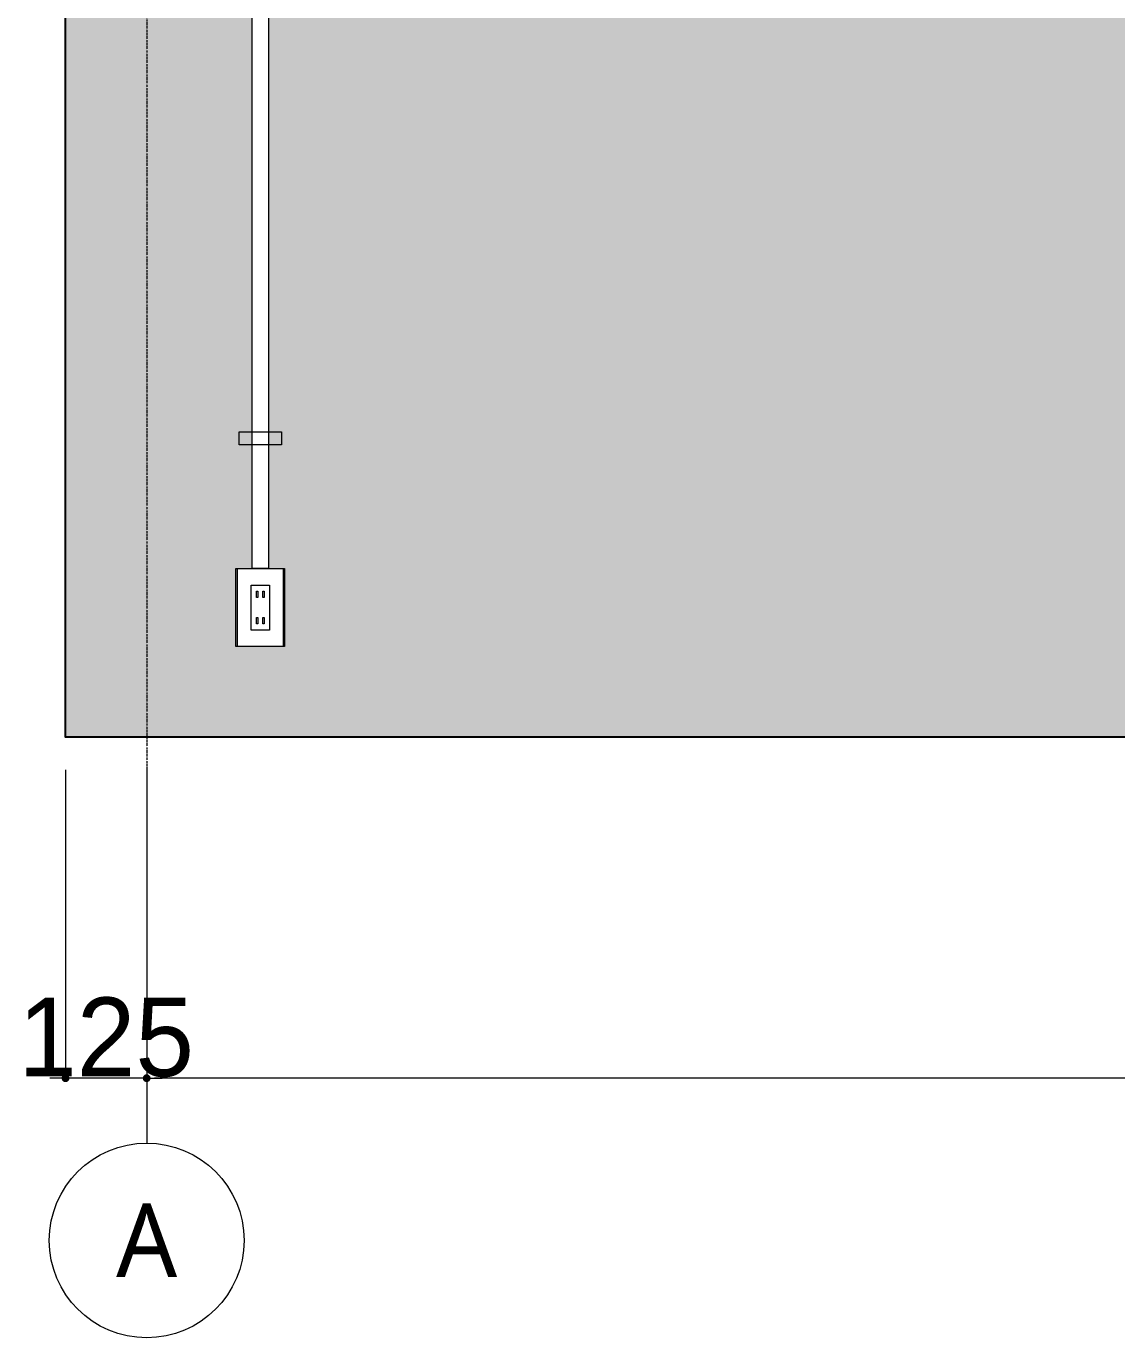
# Model space of a CAD drawing. Header units: millimetres. Extents: x -376000 to 292178, y -193032 to 188048.
# Drawn here: x -162719 to -161039, y -162232 to -160211 of the extents above; entities that cross this region are included whole.
import ezdxf

# ---------------------------------------------------------------- set-up
doc = ezdxf.new("R2010")
doc.units = ezdxf.units.MM
doc.header["$PDMODE"] = 1
doc.header["$PDSIZE"] = -2
doc.linetypes.add('ラインタイプ-6', pattern=[5.291531, 3.175, -1.058062, 0.352704, -0.705764])
for name, color, linetype, lineweight, true_color in [('02_0.25', 1, 'Continuous', 25, 0xff0000), ('04_0.10', 7, 'Continuous', 9, 0x0099ff), ('06一点鎖線', 7, 'ラインタイプ-6', 9, 0x9999ff)]:
    doc.layers.add(name, color=color, linetype=linetype, lineweight=lineweight, true_color=true_color)
for name, color, linetype, lineweight in [('07_文字・記号', 7, 'Continuous', 9), ('_平面図（新設） (2D)', 7, 'Continuous', 5), ('寸法', 7, 'Continuous', 5)]:
    doc.layers.add(name, color=color, linetype=linetype, lineweight=lineweight)
doc.styles.add('Hiragino Kaku Gothic Pro W3', font='', dxfattribs={"bigfont": 'Hiragino Kaku Gothic Pro W3'})
doc.styles.add('Hiragino Sans W3', font='', dxfattribs={"bigfont": 'Hiragino Sans W3'})
doc.styles.add('Yu Gothic UI Semilight', font='Yu Gothic UI Semilight.ttf')
doc.styles.get('Hiragino Kaku Gothic Pro W3').set_extended_font_data('Hiragino Kaku Gothic Pro W3')
doc.styles.get('Hiragino Sans W3').set_extended_font_data('Hiragino Sans W3')
doc.dimstyles.new('建具表寸法', dxfattribs={"dimtxt": 161.781684, "dimasz": 0.199988, "dimexe": 0, "dimexo": 0.3, "dimgap": 0.005, "dimtad": 1, "dimdsep": 46, "dimtxsty": 'Hiragino Sans W3', "dimblk": 'DOT', "dimblk1": 'DOT', "dimblk2": 'DOT', "dimcen": 0, "dimazin": 0, "dimtfac": 1, "dimtix": 1, "dimtmove": 0, "dimatfit": 0, "dimldrblk": 'VW_FILLEDARROW', "dimfxl": 1, "dimfrac": 2, "dimtolj": 1, "dimarcsym": 0})

# ---------------------------------------------------------------- blocks, each defined once
blk = doc.blocks.new('_Dot')
at = {"color": 0, "linetype": 'ByBlock', "lineweight": -2}
blk.add_line((-0.5, 0), (-1, 0), dxfattribs=at)
at = {"color": 0, "linetype": 'ByBlock', "const_width": 0.5}
blk.add_lwpolyline([(-0.25, 0, 1), (0.25, 0, 1)], format="xyb", close=True, dxfattribs=at)
blk = doc.blocks.new('*D1044')
at = {"layer": 'Defpoints', "color": 0}
for p in [(-162658.2, -161357.1), (-162533.2, -161357.1), (-162658.2, -161832.4)]:
    blk.add_point(p, dxfattribs=at)
at = {"layer": '寸法', "color": 0, "lineweight": -2}
for p, q in [((-162658.2, -161357.4), (-162658.2, -161832.4)), ((-162533.2, -161357.4), (-162533.2, -161832.4)), ((-162670.2, -161832.4), (-162682.2, -161832.4)), ((-162533.2, -161832.4), (-162658.2, -161832.4)), ((-162521.2, -161832.4), (-162509.2, -161832.4))]:
    blk.add_line(p, q, dxfattribs=at)
at = {"layer": '寸法', "color": 0, "lineweight": -2, "xscale": 11.999267578125, "yscale": 11.999267578125, "zscale": 11.999267578125}
blk.add_blockref('_Dot', (-162658.2, -161832.4), dxfattribs=at)
at = {"layer": '寸法', "color": 0, "lineweight": -2, "xscale": 11.999267578125, "yscale": 11.999267578125, "zscale": 11.999267578125, "rotation": 180}
blk.add_blockref('_Dot', (-162533.2, -161832.4), dxfattribs=at)
at = {"layer": '寸法', "color": 0, "insert": (-162595.7, -161769.6), "char_height": 121.34, "attachment_point": 5, "style": 'Hiragino Kaku Gothic Pro W3'}
blk.add_mtext('\\A1;125', dxfattribs=at)
blk = doc.blocks.new('VW_FILLEDARROW')
at = {"color": 0, "linetype": 'Continuous', "lineweight": 5, "transparency": 16777216, "flags": 128}
blk.add_lwpolyline([(-161.33, 43.23), (0, 0), (-161.33, -43.23)], close=True, dxfattribs=at)
blk = doc.blocks.new('*D1045')
at = {"layer": 'Defpoints', "color": 0}
for p in [(-162533.2, -161357.1), (-157658.2, -161357.1), (-162533.2, -161832.4)]:
    blk.add_point(p, dxfattribs=at)
at = {"layer": '寸法', "color": 0, "lineweight": -2}
for p, q in [((-162533.2, -161357.4), (-162533.2, -161832.4)), ((-157658.2, -161357.4), (-157658.2, -161832.4)), ((-157670.2, -161832.4), (-162521.2, -161832.4))]:
    blk.add_line(p, q, dxfattribs=at)
at = {"layer": '寸法', "color": 0, "lineweight": -2, "xscale": 11.999267578125, "yscale": 11.999267578125, "zscale": 11.999267578125, "rotation": 180}
blk.add_blockref('_Dot', (-162533.2, -161832.4), dxfattribs=at)
at = {"layer": '寸法', "color": 0, "lineweight": -2, "xscale": 11.999267578125, "yscale": 11.999267578125, "zscale": 11.999267578125}
blk.add_blockref('_Dot', (-157658.2, -161832.4), dxfattribs=at)
at = {"layer": '寸法', "color": 0, "insert": (-160095.7, -161769), "char_height": 121.34, "attachment_point": 5, "style": 'Hiragino Kaku Gothic Pro W3'}
blk.add_mtext('\\A1;4875', dxfattribs=at)
blk = doc.blocks.new('グループ-690')
at = {"color": 255}
blk.add_wipeout([(-162393.2, -161047.1), (-162323.2, -161047.1), (-162323.2, -161167.1), (-162393.2, -161167.1)], dxfattribs=at).dxf.layer = '04_0.10'
at = {"layer": '04_0.10', "color": 251, "flags": 128}
blk.add_lwpolyline([(-162393.2, -161047.1), (-162323.2, -161047.1), (-162323.2, -161167.1), (-162393.2, -161167.1)], close=True, dxfattribs=at)
at = {"color": 255}
blk.add_wipeout([(-162344.2, -161141.7), (-162372.2, -161141.7), (-162372.2, -161072.5), (-162344.2, -161072.5)], dxfattribs=at).dxf.layer = '04_0.10'
at = {"layer": '04_0.10', "color": 251, "flags": 128}
blk.add_lwpolyline([(-162344.2, -161141.7), (-162372.2, -161141.7), (-162372.2, -161072.5), (-162344.2, -161072.5)], close=True, dxfattribs=at)
at = {"color": 255}
for points in [[(-162354.2, -161081.8), (-162352.2, -161081.8), (-162352.2, -161091.8), (-162354.2, -161091.8)], [(-162354.2, -161122.3), (-162352.2, -161122.3), (-162352.2, -161132.3), (-162354.2, -161132.3)]]:
    blk.add_wipeout(points, dxfattribs=at).dxf.layer = '04_0.10'
at = {"layer": '04_0.10', "color": 251, "flags": 128}
for points in [[(-162354.2, -161081.8), (-162352.2, -161081.8), (-162352.2, -161091.8), (-162354.2, -161091.8)], [(-162354.2, -161122.3), (-162352.2, -161122.3), (-162352.2, -161132.3), (-162354.2, -161132.3)]]:
    blk.add_lwpolyline(points, close=True, dxfattribs=at)
at = {"color": 255}
for points in [[(-162364.2, -161081.8), (-162362.2, -161081.8), (-162362.2, -161091.8), (-162364.2, -161091.8)], [(-162364.2, -161122.3), (-162362.2, -161122.3), (-162362.2, -161132.3), (-162364.2, -161132.3)]]:
    blk.add_wipeout(points, dxfattribs=at).dxf.layer = '04_0.10'
at = {"layer": '04_0.10', "color": 251, "flags": 128}
for points in [[(-162364.2, -161081.8), (-162362.2, -161081.8), (-162362.2, -161091.8), (-162364.2, -161091.8)], [(-162364.2, -161122.3), (-162362.2, -161122.3), (-162362.2, -161132.3), (-162364.2, -161132.3)]]:
    blk.add_lwpolyline(points, close=True, dxfattribs=at)
blk = doc.blocks.new('グループ-691')
at = {"layer": '04_0.10', "linetype": 'Continuous', "lineweight": 0, "true_color": 0xe6e2cf}
blk.add_hatch(color=254, dxfattribs=at).paths.add_polyline_path([(-162395.7, -161047.1), (-162320.7, -161047.1), (-162320.7, -161167.1), (-162395.7, -161167.1)])
at = {"layer": '04_0.10', "color": 251, "flags": 128}
blk.add_lwpolyline([(-162395.7, -161047.1), (-162320.7, -161047.1), (-162320.7, -161167.1), (-162395.7, -161167.1)], close=True, dxfattribs=at)
at = {"color": 255}
blk.add_wipeout([(-162370.7, -158544.6), (-162345.7, -158544.6), (-162345.7, -161047.1), (-162370.7, -161047.1)], dxfattribs=at).dxf.layer = '04_0.10'
at = {"layer": '04_0.10', "color": 251, "flags": 128}
for points in [[(-162370.7, -158544.6), (-162345.7, -158544.6), (-162345.7, -161047.1), (-162370.7, -161047.1)], [(-162390.7, -160836.1), (-162325.7, -160836.1), (-162325.7, -160856.1), (-162390.7, -160856.1)]]:
    blk.add_lwpolyline(points, close=True, dxfattribs=at)
at = {"layer": '04_0.10', "color": 251}
blk.add_blockref('グループ-690', (0, 0), dxfattribs=at)
blk = doc.blocks.new('平面図（新設） (2D)')
at = {"layer": '02_0.25', "linetype": 'Continuous', "lineweight": 0}
blk.add_hatch(color=255, dxfattribs=at).paths.add_polyline_path([(-162658.18, -159007.051), (-162508.18, -159007.051), (-162508.18, -158507.051), (-157738.18, -158507.051), (-157738.18, -161307.051), (-162658.18, -161307.051)])
at = {"layer": '02_0.25', "color": 251, "flags": 128}
blk.add_lwpolyline([(-162658.18, -159007.051), (-162508.18, -159007.051), (-162508.18, -158507.051), (-157738.18, -158507.051), (-157738.18, -161307.051), (-162658.18, -161307.051)], close=True, dxfattribs=at)
at = {"layer": '06一点鎖線'}
blk.add_line((-162533.18, -158189.975), (-162533.18, -161689.975), dxfattribs=at)
blk.add_line((-162533.18, -158189.975), (-162533.18, -161689.975), dxfattribs=at)
at = {"layer": '07_文字・記号', "color": 7, "linetype": 'Continuous'}
blk.add_line((-162533.18, -161832.429), (-162533.18, -161932.429), dxfattribs=at)
blk.add_line((-162533.18, -161832.429), (-162533.18, -161932.429), dxfattribs=at)
blk.add_circle((-162533.18, -162082.429), 150, dxfattribs=at)
blk.add_circle((-162533.18, -162082.429), 150, dxfattribs=at)
at = {"layer": '07_文字・記号', "color": 7, "insert": (-162533.18, -162082.429), "char_height": 113.068, "attachment_point": 5, "line_spacing_factor": 1.005558, "style": 'Yu Gothic UI Semilight'}
blk.add_mtext('A', dxfattribs=at)
at = {"layer": '寸法'}
for p1, p2, override, picture, middle in [((-162533.18, -161357.051), (-162658.18, -161357.051), {"dimtxt": 121.336263, "dimasz": 11.999268, "dimgap": 0.3, "dimpost": '<>', "dimtxsty": 'Hiragino Kaku Gothic Pro W3', "dimtmove": 2}, '*D1044', (-162595.68, -161769.64)), ((-157658.18, -161357.051), (-162533.18, -161357.051), {"dimtxt": 121.336263, "dimasz": 11.999268, "dimgap": 0.75, "dimpost": '<>', "dimtxsty": 'Hiragino Kaku Gothic Pro W3', "dimtmove": 2}, '*D1045', (-160095.68, -161768.952))]:
    dim = blk.add_aligned_dim(p1=p1, p2=p2, distance=475.379, dimstyle='建具表寸法', override=override, dxfattribs=at)
    dim.commit()
    dim.dimension.update_dxf_attribs({"geometry": picture, "text_midpoint": middle})
at = {"layer": '02_0.25', "color": 7}
blk.add_blockref('グループ-691', (0, 0), dxfattribs=at)

msp = doc.modelspace()

# ---------------------------------------------------------------- block references
at = {"layer": '_平面図（新設） (2D)'}
msp.add_blockref('平面図（新設） (2D)', (0, 0), dxfattribs=at)

doc.saveas('drawing.dxf')
